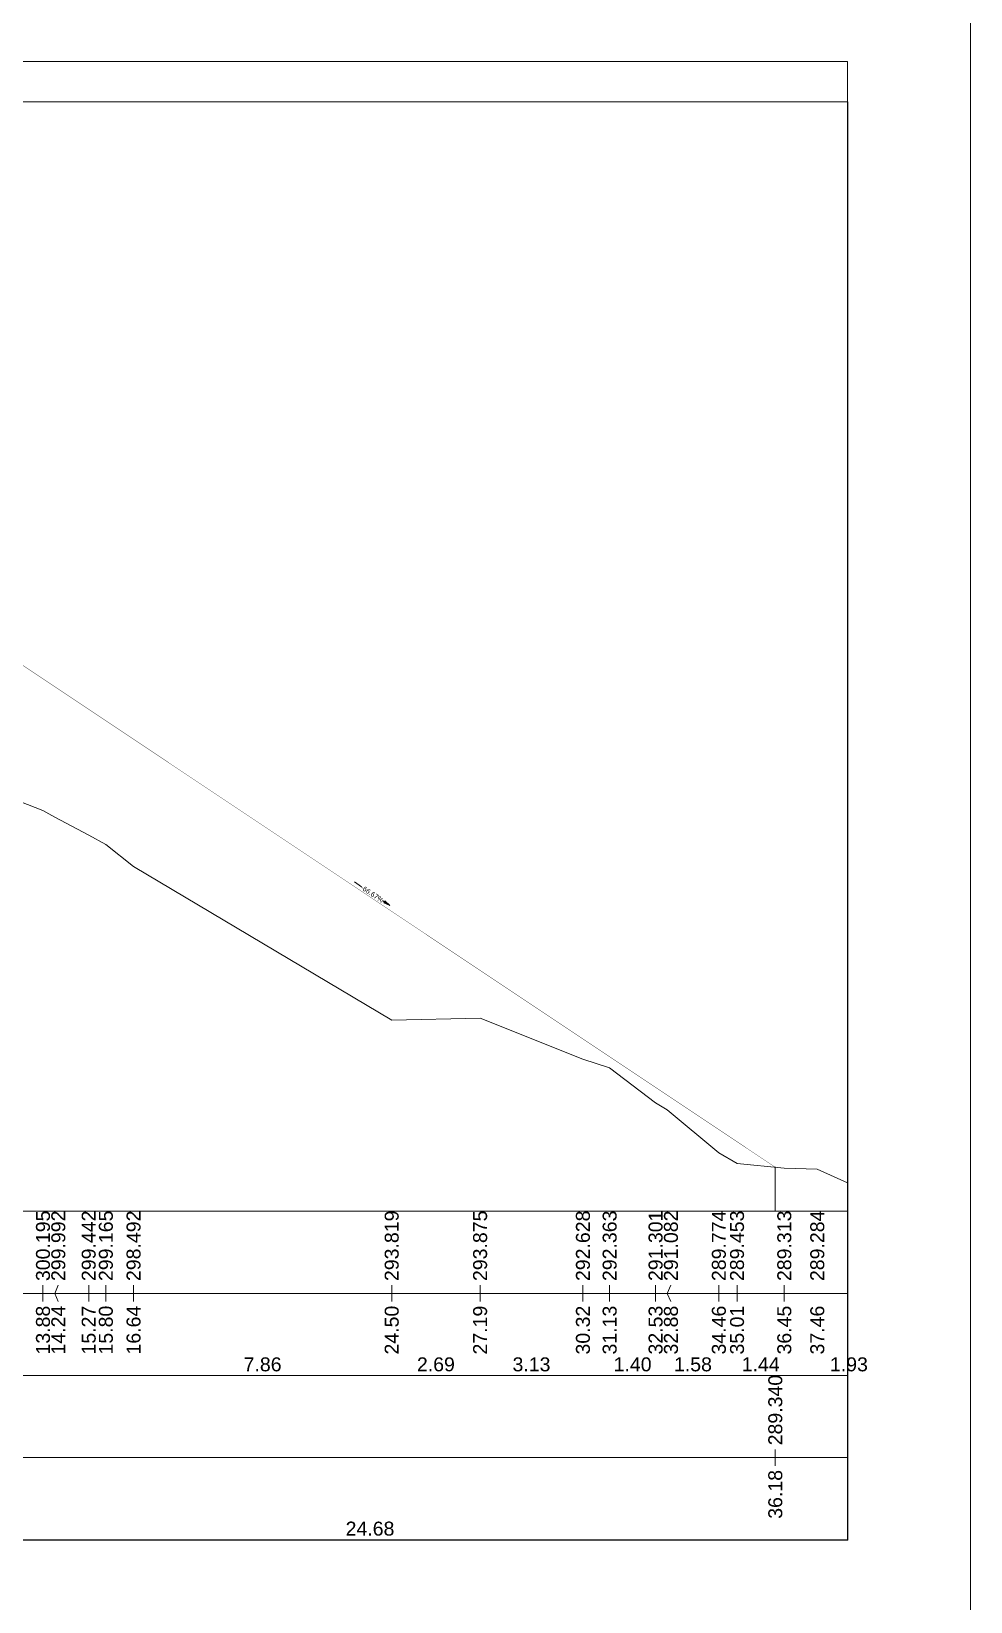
# Model space of a CAD drawing. Extents: x 0 to 74, y -372 to 1003.
# Drawn here: x 45.65 to 74.25, y -202.46 to -154.67 of the extents above; entities that cross this region are included whole.
import ezdxf
from ezdxf.enums import TextEntityAlignment as Align

# ---------------------------------------------------------------- set-up
doc = ezdxf.new("R2010")
doc.units = 0
doc.header["$LTSCALE"] = 2
doc.header["$PDSIZE"] = -0.004
doc.layers.get('0').update_dxf_attribs({"lineweight": 0})
for name, color, linetype, lineweight in [('Route - Profils type - PT REM TRT', 5, 'Continuous', 0), ('Route - Route de la corniche de Brazzaville - PT - Cadre_P101', 7, 'Continuous', 0), ('Route - Route de la corniche de Brazzaville - PT - Terrain_P101', 5, 'Continuous', 0)]:
    doc.layers.add(name, color=color, linetype=linetype, lineweight=lineweight)
doc.styles.add('Cotation', font='arial.ttf')
doc.styles.add('CoteTitre', font='arial.ttf', dxfattribs={"height": 0.0017})
doc.styles.add('CoteTitreA', font='arial.ttf', dxfattribs={"height": 0.0017})
doc.styles.add('CoteVert', font='arial.ttf', dxfattribs={"height": 0.0017})
doc.styles.add('CoteVertA', font='arial.ttf', dxfattribs={"height": 0.0017})

# ---------------------------------------------------------------- blocks, each defined once
blk = doc.blocks.new('MENSURA_COTEPENTE_172')
at = {"layer": 'Route - Profils type - PT REM TRT', "linetype": 'Continuous', "lineweight": 0}
blk.add_hatch(color=1, dxfattribs=at).paths.add_polyline_path([(0.22553, -5.36746), (0.22627, -5.36778), (0.22568, -5.36722)])
at = {"layer": 'Route - Profils type - PT REM TRT', "color": 1, "linetype": 'Continuous', "lineweight": 0}
for p, q in [((0.22283, -5.36549), (0.22196, -5.36491)), ((0.22561, -5.36734), (0.22541, -5.3672))]:
    blk.add_line(p, q, dxfattribs=at)
at = {"layer": 'Route - Profils type - PT REM TRT', "color": 1, "linetype": 'Continuous', "lineweight": 0, "flags": 128}
blk.add_lwpolyline([(0.22553, -5.36746), (0.22627, -5.36778), (0.22568, -5.36722), (0.22553, -5.36746)], close=True, dxfattribs=at)
at = {"layer": 'Route - Profils type - PT REM TRT', "color": 1, "style": 'Cotation'}
blk.add_text('-66.67%', height=0.0006, rotation=326.3098, dxfattribs=at).set_placement((0.22412, -5.36635), align=Align.MIDDLE_CENTER)

msp = doc.modelspace()

# ---------------------------------------------------------------- linework, layer by layer
at = {"flags": 128}
for points in [[(0, -204.33), (0, -151.83), (74.25, -151.83), (74.25, -204.33)], [(3.75, -200.58), (3.75, -155.58), (70.5, -155.58), (70.5, -200.58)]]:
    msp.add_lwpolyline(points, close=True, dxfattribs=at)
at = {"layer": 'Route - Profils type - PT REM TRT', "color": 1, "linetype": 'Continuous', "flags": 128}
msp.add_lwpolyline([(32.125, -172.75, 0.01, 0.01, 0), (32.475, -172.75, 0.01, 0.01, 0), (32.595, -172.75, 0.01, 0.01, 0), (32.625, -172.89, 0.01, 0.01, 0), (36.125, -172.861, 0.01, 0.01, 0), (39.625, -172.831, 0.01, 0.01, 0), (39.655, -172.691, 0.01, 0.01, 0), (39.775, -172.691, 0.01, 0.01, 0), (43.625, -172.788, 0.01, 0.01, 0), (68.303, -189.24, 0.01, 0.01, 0)], format="xyseb", dxfattribs=at)
at = {"layer": 'Route - Profils type - PT REM TRT'}
msp.add_point((68.303, -189.24), dxfattribs=at)
at = {"layer": 'Route - Route de la corniche de Brazzaville - PT - Cadre_P101', "color": 7, "linetype": 'Continuous'}
for p, q in [((68.303, -190.58), (68.303, -189.24)), ((68.303, -190.58), (68.303, -189.24)), ((70.5, -190.58), (3.75, -190.58)), ((70.5, -193.08), (13.75, -193.08)), ((70.5, -195.58), (3.75, -195.58)), ((70.5, -195.58), (3.75, -195.58)), ((70.5, -195.58), (3.75, -195.58)), ((70.5, -195.58), (3.75, -195.58)), ((70.5, -195.58), (3.75, -195.58)), ((70.5, -195.58), (3.75, -195.58)), ((70.5, -195.58), (3.75, -195.58)), ((68.303, -197.83), (68.303, -198.08)), ((70.5, -198.08), (13.75, -198.08)), ((68.303, -198.33), (68.303, -198.08)), ((70.5, -200.58), (3.75, -200.58)), ((70.5, -200.58), (3.75, -200.58)), ((70.5, -200.58), (3.75, -200.58)), ((70.5, -200.58), (3.75, -200.58)), ((70.5, -200.58), (3.75, -200.58)), ((70.5, -200.58), (3.75, -200.58))]:
    msp.add_line(p, q, dxfattribs=at)
at = {"layer": 'Route - Route de la corniche de Brazzaville - PT - Cadre_P101', "color": 114, "linetype": 'Continuous'}
for p, q in [((46.007, -192.83), (46.007, -193.08)), ((46.007, -193.33), (46.007, -193.08)), ((46.474, -192.83), (46.368, -193.08)), ((46.474, -193.33), (46.368, -193.08)), ((47.399, -192.83), (47.399, -193.08)), ((47.399, -193.33), (47.399, -193.08)), ((47.921, -192.83), (47.921, -193.08)), ((47.921, -193.33), (47.921, -193.08)), ((48.764, -192.83), (48.764, -193.08)), ((48.764, -193.33), (48.764, -193.08)), ((56.624, -192.83), (56.624, -193.08)), ((56.624, -193.33), (56.624, -193.08)), ((59.316, -192.83), (59.316, -193.08)), ((59.316, -193.33), (59.316, -193.08)), ((62.446, -192.83), (62.446, -193.08)), ((62.446, -193.33), (62.446, -193.08)), ((63.26, -192.83), (63.26, -193.08)), ((63.26, -193.33), (63.26, -193.08)), ((64.658, -192.83), (64.658, -193.08)), ((64.658, -193.33), (64.658, -193.08)), ((65.126, -192.83), (65.007, -193.08)), ((65.126, -193.33), (65.007, -193.08)), ((66.585, -192.83), (66.585, -193.08)), ((66.585, -193.33), (66.585, -193.08)), ((67.138, -192.83), (67.138, -193.08)), ((67.138, -193.33), (67.138, -193.08)), ((68.577, -192.83), (68.577, -193.08)), ((68.577, -193.33), (68.577, -193.08))]:
    msp.add_line(p, q, dxfattribs=at)
at = {"layer": 'Route - Route de la corniche de Brazzaville - PT - Cadre_P101', "flags": 128}
msp.add_lwpolyline([(3.738, -200.592), (3.738, -156.817), (70.512, -156.817), (70.512, -200.592)], close=True, dxfattribs=at)
at = {"layer": 'Route - Route de la corniche de Brazzaville - PT - Terrain_P101', "color": 114, "linetype": 'Continuous', "flags": 128}
msp.add_lwpolyline([(45.303, -178.11), (46.007, -178.385), (46.368, -178.588), (47.399, -179.138), (47.921, -179.415), (48.764, -180.088), (56.624, -184.761), (59.316, -184.705), (62.446, -185.952), (63.26, -186.217), (64.658, -187.279), (65.007, -187.498), (66.585, -188.806), (67.138, -189.127), (68.577, -189.267), (69.581, -189.296), (70.5, -189.715)], dxfattribs=at)
msp.add_lwpolyline([(45.303, -178.11), (46.007, -178.385), (46.368, -178.588), (47.399, -179.138), (47.921, -179.415), (48.764, -180.088), (56.624, -184.761), (59.316, -184.705), (62.446, -185.952), (63.26, -186.217), (64.658, -187.279), (65.007, -187.498), (66.585, -188.806), (67.138, -189.127), (68.577, -189.267), (69.581, -189.296), (70.5, -189.715)], dxfattribs=at)

# ---------------------------------------------------------------- block references
at = {"layer": 'Route - Profils type - PT REM TRT', "xscale": 250, "yscale": 250, "zscale": 250}
msp.add_blockref('MENSURA_COTEPENTE_172', (0, 1160.67), dxfattribs=at)

# ---------------------------------------------------------------- texts
at = {"layer": 'Route - Route de la corniche de Brazzaville - PT - Cadre_P101', "color": 114, "style": 'CoteVert'}
for s, p in [('300.195', (46.007, -192.705)), ('299.992', (46.474, -192.705)), ('299.442', (47.399, -192.705)), ('299.165', (47.921, -192.705)), ('298.492', (48.764, -192.705)), ('293.819', (56.624, -192.705)), ('293.875', (59.316, -192.705)), ('292.628', (62.446, -192.705)), ('292.363', (63.26, -192.705)), ('291.301', (64.658, -192.705)), ('291.082', (65.126, -192.705)), ('289.774', (66.585, -192.705)), ('289.453', (67.138, -192.705)), ('289.313', (68.577, -192.705)), ('289.284', (69.581, -192.705))]:
    msp.add_text(s, height=0.425, rotation=90, dxfattribs=at).set_placement(p, align=Align.MIDDLE_LEFT)
for s, p in [('13.88', (46.007, -193.455)), ('14.24', (46.474, -193.455)), ('15.27', (47.399, -193.455)), ('15.80', (47.921, -193.455)), ('16.64', (48.764, -193.455)), ('24.50', (56.624, -193.455)), ('27.19', (59.316, -193.455)), ('30.32', (62.446, -193.455)), ('31.13', (63.26, -193.455)), ('32.53', (64.658, -193.455)), ('32.88', (65.126, -193.455)), ('34.46', (66.585, -193.455)), ('35.01', (67.138, -193.455)), ('36.45', (68.577, -193.455)), ('37.46', (69.581, -193.455))]:
    msp.add_text(s, height=0.425, rotation=90, dxfattribs=at).set_placement(p, align=Align.MIDDLE_RIGHT)
at = {"layer": 'Route - Route de la corniche de Brazzaville - PT - Cadre_P101', "color": 114, "style": 'CoteTitre'}
for s, p in [('7.86', (52.694, -195.58)), ('2.69', (57.97, -195.58)), ('3.13', (60.881, -195.58)), ('1.40', (63.959, -195.58)), ('1.58', (65.796, -195.58)), ('1.44', (67.858, -195.58)), ('1.93', (70.545, -195.58))]:
    msp.add_text(s, height=0.425, dxfattribs=at).set_placement(p, align=Align.BOTTOM_CENTER)
at = {"layer": 'Route - Route de la corniche de Brazzaville - PT - Cadre_P101', "color": 7, "style": 'CoteVertA'}
msp.add_text('289.340', height=0.425, rotation=90, dxfattribs=at).set_placement((68.303, -197.705), align=Align.MIDDLE_LEFT)
msp.add_text('36.18', height=0.425, rotation=90, dxfattribs=at).set_placement((68.303, -198.455), align=Align.MIDDLE_RIGHT)
at = {"layer": 'Route - Route de la corniche de Brazzaville - PT - Cadre_P101', "color": 7, "style": 'CoteTitreA'}
msp.add_text('24.68', height=0.425, dxfattribs=at).set_placement((55.964, -200.58), align=Align.BOTTOM_CENTER)

doc.saveas('drawing.dxf')
